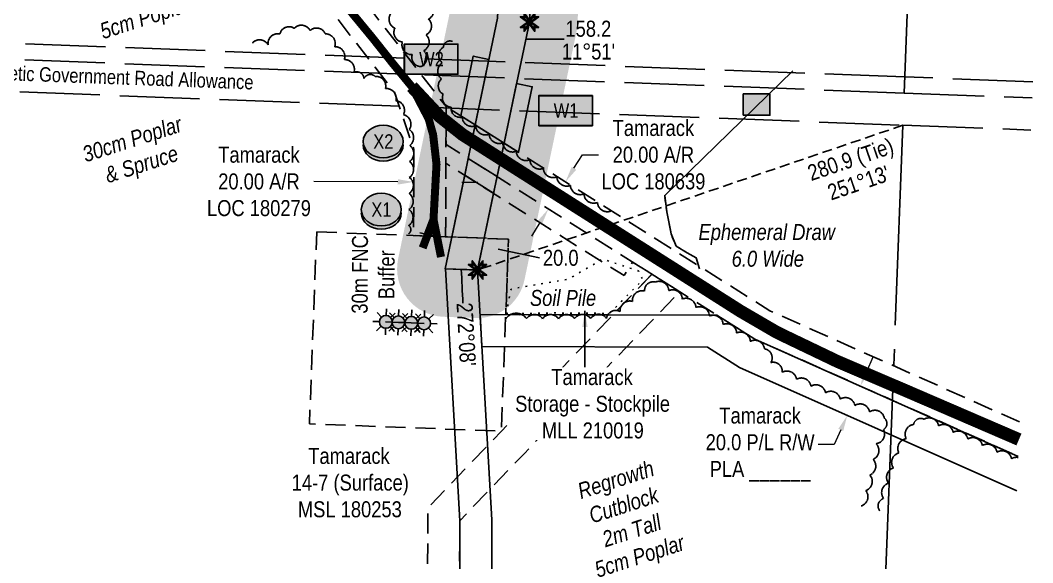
# Model space of a CAD drawing. Extents: x 325071 to 332576, y 6141995 to 6143910.
# Drawn here: x 329373 to 330006, y 6142606 to 6142945 of the extents above; entities that cross this region are included whole.
import ezdxf
from ezdxf.enums import TextEntityAlignment as Align

# ---------------------------------------------------------------- set-up
doc = ezdxf.new("R2010")
doc.units = 0
doc.header["$LTSCALE"] = 5
doc.header["$PDSIZE"] = 0.5
for name, pattern in [('0', [1, 1, 0]), ('foc-ACCESSROAD', [3.75, 2.5, -1.25]), ('foc-QUARTERLINE', [33, 25, -3, 2, -3]), ('foc-TIELINE', [1.875, 1.25, -0.625]), ('foc-TOPO', [1, 0.2, -0.8]), ('foc-TOPO-ephemeral', [6.25, 3.125, -0.625, 0.625, -0.625, 0.625, -0.625]), ('foc-UNSURVEYED', [12.5, 10, -2.5])]:
    doc.linetypes.add(name, pattern=pattern)
doc.layers.get('Defpoints').update_dxf_attribs({"color": 9})
for name, color, linetype in [('AS-ROADS', 254, 'Continuous'), ('AS-UNDERLAY-H', 141, 'Continuous'), ('C-AR', 13, 'foc-ACCESSROAD'), ('C-RW', 13, 'Continuous'), ('C-WS', 13, 'foc-ACCESSROAD'), ('C-WS-S', 8, 'Continuous'), ('L-BD', 7, 'Continuous'), ('L-BD1', 253, 'Continuous'), ('L-MON', 1, 'Continuous'), ('L-QSEC', 8, 'foc-QUARTERLINE'), ('L-ROAD-T', 7, 'Continuous'), ('L-TIE', 7, 'foc-TIELINE'), ('L-USEC', 7, 'foc-UNSURVEYED'), ('P-BUFFER-H 30m', 51, 'Continuous'), ('P-BUFFER-T', 40, 'Continuous'), ('P-CROSSINGS', 250, 'Continuous'), ('P-PROPOSED', 10, 'Continuous'), ('P-PROPOSED-H', 21, 'Continuous'), ('P-TEMP-BLOCKS', 250, 'Continuous'), ('P-TEMP-H', 41, 'Continuous'), ('P-TEMP_WORKSPACE', 46, 'Continuous'), ('P-TXT', 4, 'Continuous'), ('T-BUSH', 110, '0'), ('T-DRAW', 48, 'foc-TOPO-ephemeral'), ('T-GENERAL', 48, 'foc-TOPO'), ('T-WATER-T', 48, 'Continuous')]:
    doc.layers.add(name, color=color, linetype=linetype)
for name, color, linetype, lineweight in [('C-AR-T', 13, 'Continuous', 9), ('C-RW-T', 13, 'Continuous', 9), ('C-WS-T', 13, 'Continuous', 9), ('T-TEXT', 48, 'Continuous', 18)]:
    doc.layers.add(name, color=color, linetype=linetype, lineweight=lineweight)
doc.layers.add('P-EXISTINGCUT', color=125, linetype='Continuous', plot=False)
doc.layers.add('P-EXISTINGDISPO', color=175, linetype='Continuous', plot=False)
doc.styles.add('80CG', font='ARIALN.TTF', dxfattribs={"height": 10})
doc.styles.add('80L', font='ARIALN.TTF', dxfattribs={"height": 10})
doc.styles.add('Crossing', font='ARIALN.TTF', dxfattribs={"height": 10})
doc.styles.add('foc-LtypeFont', font='ARIALN.TTF', dxfattribs={"height": 7.349999999999999})
doc.linetypes.add('foc-TOPO-flowdirection-NOLINE', pattern='A,0,[">",foc-LtypeFont,S=0.3,R=0,X=0,Y=-0.945],-20,[">",foc-LtypeFont,S=0.3,R=0,X=0,Y=-0.945],0', length=20)
doc.dimstyles.new('Compass 5 000', dxfattribs={"dimscale": 5, "dimtxt": 9, "dimasz": 2, "dimexe": 0.2, "dimexo": 0.0625, "dimgap": 0.5, "dimtad": 0, "dimtih": 1, "dimtoh": 1, "dimzin": 0, "dimdsep": 46, "dimtxsty": '80CG', "dimcen": 0.1, "dimse1": 1, "dimse2": 1, "dimclrd": 256, "dimclrt": 256, "dimaunit": 1, "dimadec": 4, "dimazin": 0, "dimtfac": 0.06, "dimtofl": 0, "dimtmove": 0, "dimatfit": 1, "dimfxl": 0.2, "dimtolj": 1, "dimtzin": 0, "dimlwd": -1, "dimarcsym": 0})

# ---------------------------------------------------------------- blocks, each defined once
blk = doc.blocks.new('*D427')
at = {"layer": 'C-AR-T', "transparency": 16777216}
for p, q in [((329609.0859385626, 6142843.784549384), (329556.6021319218, 6142844.014606461)), ((329649.083782948, 6142843.60922317), (329659.0836868788, 6142843.565389676))]:
    blk.add_line(p, q, dxfattribs=at)
for points in [[(329609.093244145, 6142845.45120004), (329609.0786329801, 6142842.117898729), (329619.0858424933, 6142843.74071589)], [(329649.0910885305, 6142845.275873826), (329649.0764773656, 6142841.942572515), (329639.0838790172, 6142843.653056665)]]:
    blk.add_solid(points, dxfattribs=at)
at = {"layer": 'Defpoints', "color": 0, "transparency": 16777216}
for p in [(329619.1346291548, 6142854.870604841), (329639.1326656787, 6142854.782945617), (329619.0858424933, 6142843.74071589)]:
    blk.add_point(p, dxfattribs=at)
at = {"layer": 'C-AR-T', "transparency": 16777216, "insert": (329522.2876708031, 6142844.014606461), "char_height": 10, "attachment_point": 5, "style": '80CG', "bg_fill": 3, "box_fill_scale": 1.1, "bg_fill_color": 256, "bg_fill_true_color": 13158600, "bg_fill_transparency": 0}
blk.add_mtext('\\A1;Tamarack\\P20.00 A/R\\PLOC 180279', dxfattribs=at)
blk = doc.blocks.new('GAS')
h = blk.add_hatch(color=255)
h.dxf.hatch_style = 1
edge = h.paths.add_edge_path()
edge.add_arc((0, 0), 0.9, 0, 360)
for p, q in [((0, 0.8077887887338874), (0, 1.615577579286764)), ((-0.8077887898725749, 0), (-1.615577579628734, 0)), ((-0.5711929310346023, 0.5711929297831376), (-1.142385862069204, 1.142385861385264)), ((0.5711929310309642, 0.5711929297831376), (1.142385862065566, 1.142385861385264)), ((1.615577579625096, 0), (0.8077887898689368, 0)), ((-0.5711929310346023, -0.5711929316021271), (-1.142385862069204, -1.142385863204253)), ((0, -0.8077887905528768), (0, -1.615577581105753)), ((1.142385862065566, -1.142385863204253), (0.5711929310309642, -0.5711929316021271))]:
    blk.add_line(p, q)
blk.add_circle((0, 0), 0.8000000000000003)
blk = doc.blocks.new('*D429')
at = {"layer": 'C-AR-T', "transparency": 16777216}
for p, q in [((329719.16536337, 6142852.257144043), (329724.4960526382, 6142860.717862219)), ((329724.4960526382, 6142860.717862219), (329734.4960526382, 6142860.717862219)), ((329697.8474179814, 6142818.421908304), (329692.5167287169, 6142809.961190134))]:
    blk.add_line(p, q, dxfattribs=at)
for points in [[(329717.7552436753, 6142853.145592254), (329720.5754830651, 6142851.368695832), (329713.8346741055, 6142843.796425872)], [(329696.4372982867, 6142819.310356515), (329699.2575376765, 6142817.533460094), (329703.1781072458, 6142826.882626476)]]:
    blk.add_solid(points, dxfattribs=at)
at = {"layer": 'Defpoints', "color": 0, "transparency": 16777216}
for p in [(329704.5011306554, 6142849.677040126), (329713.8346741055, 6142843.796425872), (329693.8445637957, 6142832.763240729)]:
    blk.add_point(p, dxfattribs=at)
at = {"layer": 'C-AR-T', "transparency": 16777216, "insert": (329768.8105137562, 6142860.717862218), "char_height": 10, "attachment_point": 5, "style": '80CG'}
blk.add_mtext('\\A1;Tamarack\\P20.00 A/R\\PLOC 180639', dxfattribs=at)
blk = doc.blocks.new('*D450')
at = {"layer": 'C-RW-T', "transparency": 16777216}
for p, q in [((329902.1740125027, 6142725.413519433), (329906.2386594331, 6142734.550184323)), ((329885.9166537714, 6142688.869622434), (329881.8520068415, 6142679.732957544)), ((329881.8520068415, 6142679.732957544), (329871.8520068415, 6142679.732957544))]:
    blk.add_line(p, q, dxfattribs=at)
for points in [[(329900.651235021, 6142726.090960588), (329903.6967899844, 6142724.736078278), (329898.1093655727, 6142716.276854541)], [(329884.3938762897, 6142689.54706359), (329887.4394312531, 6142688.19218128), (329889.9813007014, 6142698.006287326)]]:
    blk.add_solid(points, dxfattribs=at)
at = {"layer": 'Defpoints', "color": 0, "transparency": 16777216}
for p in [(329896.7234791263, 6142716.8933967), (329888.595414255, 6142698.622829485), (329889.9813007014, 6142698.006287326)]:
    blk.add_point(p, dxfattribs=at)
at = {"layer": 'C-RW-T', "transparency": 16777216, "insert": (329835.4979822857, 6142679.732957544), "char_height": 10, "attachment_point": 5, "style": '80CG'}
blk.add_mtext('\\A1;Tamarack\\P20.0 P/L R/W\\PPLA ______', dxfattribs=at)
blk = doc.blocks.new('xing2')
h = blk.add_hatch(color=50)
h.dxf.hatch_style = 1
edge = h.paths.add_edge_path()
edge.add_ellipse((0, 0), major_axis=(-12.5, 0), ratio=0.8162973455633619, start_angle=0, end_angle=360)
h = blk.add_hatch(color=250)
h.dxf.hatch_style = 1
edge = h.paths.add_edge_path()
edge.add_ellipse((0, -2.047489049626165), major_axis=(-12.5, 0), ratio=0.8162973455633619, start_angle=0, end_angle=180)
edge.add_line((12.5, -2.047489049626165), (12.5, 0))
edge.add_ellipse((0, 0), major_axis=(-12.5, 0), ratio=0.8162973455633619, start_angle=0, end_angle=180, ccw=False)
edge.add_line((-12.5, 0), (-12.5, -2.047489049626165))
at = {"color": 250}
blk.add_ellipse((0, 0), major_axis=(-12.5, 0), ratio=0.8162973455633619, dxfattribs=at)
blk.add_ellipse((0, -2.047489049626165), major_axis=(-12.5, 0), ratio=0.8162973455633619, start_param=0, end_param=3.141592653589793, dxfattribs=at)
at = {"color": 250, "style": 'Crossing'}
blk.add_attdef('CROSSING', text='', height=9, dxfattribs=at).set_placement((0.08916442567715421, 0.0199513138486509), align=Align.MIDDLE_CENTER)
at = {"color": 250, "style": 'Crossing', "flags": 1}
for tag, p in [('OWNER', (0.08916442567715421, -12.49201765665748)), ('DESCRIPTION', (0.08916442567715421, -25.770021277247)), ('LOCATION', (0.08916442567715421, -39.30337514164421)), ('DWG_REF', (0.08916442567715421, -52.83672900604233))]:
    blk.add_attdef(tag, text='', height=9, dxfattribs=at).set_placement(p, align=Align.MIDDLE_CENTER)
blk = doc.blocks.new('TEMP')
h = blk.add_hatch(color=255)
h.dxf.hatch_style = 1
h.paths.add_polyline_path([(-5.274161e-10, 0.2514284397220763), (-0.6656854269836912, 1.152061669657268), (-0.6656854269836914, 0.6656854303339061), (-1.152061663105632, 0.6656854303339061), (-0.2514284404497629, 5.273253e-10), (-1.152061661774314, -0.665685419564579), (-0.6656854224511335, -0.6656854195645793), (-0.6656854224511335, -1.152061655686338), (-5.273251e-10, -0.2514284436956587), (0.6656854183820542, -1.152061663420681), (0.6656854183820542, -0.6656854208922597), (1.152061656810019, -0.6656854053035205), (0.2514284429676993, 5.273253e-10), (1.152061671303363, 0.6656854258011663), (0.6656854287749412, 0.6656854258011663), (0.6656854131859291, 1.15206166422904)])
h.paths.add_polyline_path([(0.5656854229146121, 0.8485281473411305), (0.5656854319800914, 0.5656854258011663), (0.8485281444547581, 0.5656854258011663), (0.0831890339399251, 0), (0.8485281399220186, -0.5656854150320215), (0.5656854183820542, -0.5656854240973189), (0.5656854183820542, -0.8485281365719859), (0, -0.08318903609469999), (-0.5656854224511337, -0.8485281320390644), (-0.5656854224511337, -0.5656854195645792), (-0.8485281349258001, -0.5656854195645794), (-0.0831890328488955, 0), (-0.8485281394583584, 0.5656854303339058), (-0.5656854269836913, 0.5656854303339061), (-0.5656854269836913, 0.8485281428085727), (0, 0.0831890306941206)], flags=16)
h = blk.add_hatch(color=1)
h.dxf.hatch_style = 1
h.paths.add_polyline_path([(0, 0.0831890306941205), (-0.5656854269836911, 0.8485281428085727), (-0.5656854269836912, 0.5656854303339061), (-0.8485281394583578, 0.5656854303339061), (-0.0831890328488953, -1e-16), (-0.8485281349258001, -0.5656854195645793), (-0.5656854224511337, -0.5656854195645793), (-0.5656854224511337, -0.848528132039064), (0, -0.08318903609469999), (0.5656854183820542, -0.8485281365719856), (0.5656854183820542, -0.5656854240973191), (0.8485281399220184, -0.5656854150320213), (0.0831890339399251, -1e-16), (0.8485281444547581, 0.5656854258011663), (0.5656854319800914, 0.5656854258011663), (0.5656854229146121, 0.8485281473411308)])
at = {"color": 1}
for p, q in [((-0.0831890328488953, 0), (0.0831890339399252, 0)), ((0, 0.0831890306941205), (0, -0.08318903609469999))]:
    blk.add_line(p, q, dxfattribs=at)
at = {"color": 255, "flags": 128}
blk.add_lwpolyline([(-0.251428440449763, 5.27325e-10), (-1.152061663105632, 0.6656854303339061), (-0.6656854269836914, 0.6656854303339061), (-0.6656854269836914, 1.152061669657268), (-5.274159999999999e-10, 0.2514284397220763), (0.6656854131859291, 1.15206166422904), (0.6656854287749412, 0.6656854258011663), (1.152061671303363, 0.6656854258011663), (0.2514284429676991, 5.27325e-10), (1.152061656810019, -0.6656854053035204), (0.6656854183820542, -0.6656854208922596), (0.6656854183820542, -1.152061663420681), (-5.27325e-10, -0.2514284436956586), (-0.6656854224511335, -1.152061655686338), (-0.6656854224511335, -0.6656854195645793), (-1.152061661774314, -0.6656854195645793)], close=True, dxfattribs=at)
at = {"color": 1, "flags": 128}
blk.add_lwpolyline([(-0.0831890328488953, 0), (-0.8485281394583578, 0.5656854303339061), (-0.5656854269836913, 0.5656854303339061), (-0.5656854269836913, 0.8485281428085727), (0, 0.0831890306941205), (0.5656854229146121, 0.8485281473411305), (0.5656854319800914, 0.5656854258011663), (0.8485281444547581, 0.5656854258011663), (0.0831890339399252, 0), (0.8485281399220184, -0.5656854150320214), (0.5656854183820542, -0.5656854240973189), (0.5656854183820542, -0.8485281365719856), (0, -0.08318903609469999), (-0.5656854224511335, -0.848528132039064), (-0.5656854224511335, -0.5656854195645792), (-0.8485281349258001, -0.5656854195645792)], close=True, dxfattribs=at)
blk = doc.blocks.new('Temp_Area_Small_Pink')
at = {"true_color": 0xff8aff}
h = blk.add_hatch(color=211, dxfattribs=at)
h.dxf.hatch_style = 1
h.paths.add_polyline_path([(-16.82711371331243, -9.436567862801894), (16.33187767662457, -9.436567862801894), (16.33187767662457, 9.053714016554295), (-16.82711371331243, 9.053714016554295)])
at = {"color": 250}
for points in [[(-17.02711371331247, -9.636567862801712), (16.53187767662462, -9.636567862801712), (16.53187767662462, 9.253714016554113), (-17.02711371331247, 9.253714016554113)], [(-16.92711371331245, -9.536567862801803), (16.43187767662459, -9.536567862801803), (16.43187767662459, 9.153714016554204), (-16.92711371331245, 9.153714016554204)]]:
    blk.add_lwpolyline(points, close=True, dxfattribs=at)
at = {"color": 250, "style": '80L'}
blk.add_attdef('TEMPORARY', text='', height=9, dxfattribs=at).set_placement((0.001048257894581184, -0.1484938545327168), align=Align.MIDDLE_CENTER)
blk = doc.blocks.new('*D507')
at = {"layer": 'Defpoints', "color": 0, "transparency": 16777216}
for p in [(329642.1225670911, 6142806.248227156), (329661.693481878, 6142802.142333886), (329662.0348763283, 6142803.769605043)]:
    blk.add_point(p, dxfattribs=at)
at = {"layer": 'P-TXT', "transparency": 16777216}
for p, q in [((329632.6770245589, 6142809.92875536), (329622.8900875762, 6142811.982012406)), ((329671.8218133108, 6142801.716347997), (329697.684829489, 6142796.290399071))]:
    blk.add_line(p, q, dxfattribs=at)
for points in [[(329633.0192340666, 6142811.559911524), (329632.3348150512, 6142808.297599196), (329642.4639615414, 6142807.875498313)], [(329672.1640228186, 6142803.347504161), (329671.4796038031, 6142800.085191833), (329662.0348763283, 6142803.769605043)]]:
    blk.add_solid(points, dxfattribs=at)
at = {"layer": 'P-TXT', "transparency": 16777216, "insert": (329710.8908322176, 6142796.29039907), "char_height": 10, "attachment_point": 5, "style": '80CG'}
blk.add_mtext('\\A1;20.0', dxfattribs=at)

msp = doc.modelspace()

# ---------------------------------------------------------------- hatches: boundary and pattern name
at = {"layer": 'AS-UNDERLAY-H'}
h = msp.add_hatch(color=256, dxfattribs=at)
h.dxf.hatch_style = 1
h.paths.add_polyline_path([(329824.9275801488, 6142885.393286869), (329841.6668295171, 6142885.393286869), (329841.6668295171, 6142898.744298982), (329824.9275801488, 6142898.744298982)])
at = {"layer": 'P-BUFFER-H 30m'}
h = msp.add_hatch(color=256, dxfattribs=at)
h.dxf.hatch_style = 1
edge = h.paths.add_edge_path()
edge.add_line((329644.8170433939, 6143015.223781576), (329487.2075265931, 6143022.936033285))
edge.add_arc((329488.6735301838, 6143052.895651607), 29.99546459892471, 178.0000665704343, 267.19860000343374, ccw=False)
edge.add_line((329458.6963367944, 6143053.942443395), (329462.11454839, 6143151.830477316))
edge.add_line((329462.11454839, 6143151.830477316), (329370.9396537039, 6143118.825626192))
edge.add_arc((329360.7298109515, 6143147.030005419), 29.99546460067798, 269.31670000516925, 289.9000000065458, ccw=False)
edge.add_line((329360.3720984787, 6143117.036673853), (329103.729158056, 6143120.097500269))
edge.add_arc((329104.0868705313, 6143150.090831834), 29.9954645998089, 226.9832999987203, 269.3167000004786, ccw=False)
edge.add_line((329083.6236196706, 6143128.159501259), (329020.1423601619, 6143187.391335547))
edge.add_line((329020.1423601619, 6143187.391335547), (328233.4108207381, 6143226.787031945))
edge.add_line((328233.4108207381, 6143226.787031945), (327485.9951833357, 6143264.213978831))
edge.add_line((327485.9951833357, 6143264.213978831), (327478.8189134504, 6143080.198520428))
edge.add_arc((327448.8462323001, 6143081.367400755), 29.99546459980527, 320.0166999995888, 357.7666999981614, ccw=False)
edge.add_line((327471.8297100484, 6143062.093385939), (327439.103857643, 6143023.069139681))
edge.add_arc((327416.1203798947, 6143042.343154498), 29.99546460043571, 230.0166999915068, 320.0166999982257, ccw=False)
edge.add_line((327396.8463650744, 6143019.359676752), (327381.5240465755, 6143032.209019966))
edge.add_arc((327400.7980613961, 6143055.192497713), 29.9954646006484, 140.0166999978685, 230.016699991166, ccw=False)
edge.add_line((327377.814583648, 6143074.46651253), (327399.5578094898, 6143100.394423867))
edge.add_line((327399.5578094898, 6143100.394423867), (327408.0378238591, 6143317.840779194))
edge.add_arc((327438.0105050094, 6143316.671898867), 29.99546459976897, 87.1332999994604, 177.766699999939, ccw=False)
edge.add_line((327439.5106526199, 6143346.629826928), (328237.411214365, 6143306.674840108))
edge.add_line((328237.411214365, 6143306.674840108), (329042.3897955957, 6143266.365420434))
edge.add_arc((329040.8896479858, 6143236.407492372), 29.99546460031343, 46.98330000058428, 87.13330000054867, ccw=False)
edge.add_line((329061.3528988459, 6143258.338822948), (329124.0390523043, 6143199.848870444))
edge.add_line((329124.0390523043, 6143199.848870444), (329352.2490037067, 6143197.127147232))
edge.add_line((329352.2490037067, 6143197.127147232), (329474.7834321348, 6143241.483991097))
edge.add_arc((329484.9932748848, 6143213.27961187), 29.99546459982603, 87.2000000001969, 109.90000000205029, ccw=False)
edge.add_line((329486.4585464253, 6143243.239266004), (329515.6985734008, 6143241.809190104))
edge.add_arc((329514.23330186, 6143211.849535969), 29.99546459981659, -1.9999334313164923, 87.19999999975272, ccw=False)
edge.add_line((329544.2104952499, 6143210.80274418), (329540.3559366497, 6143100.418950653))
edge.add_line((329540.3559366497, 6143100.418950653), (329661.5536308178, 6143094.488426005))
edge.add_line((329661.5536308178, 6143094.488426005), (329698.6590832029, 6143092.672757799))
edge.add_arc((329697.1930796119, 6143062.713139476), 29.9954645998663, -2.8013996463827198, 87.19860000307648, ccw=False)
edge.add_line((329727.1526979434, 6143061.247136069), (329721.3223121769, 6142942.095890353))
edge.add_arc((329691.3626938494, 6142943.561893762), 29.99546459589512, 348.15143384892036, 357.19860035146553, ccw=False)
edge.add_line((329720.7190660256, 6142937.403053856), (329688.240689902, 6142782.59349363))
edge.add_arc((329658.8843177219, 6142788.752333535), 29.9954645995877, 267.86700746537576, 348.1514338521909, ccw=False)
edge.add_line((329657.7679121988, 6142758.777651965), (329637.4940155344, 6142759.532752237))
edge.add_arc((329638.6104210572, 6142789.507433808), 29.99546460019811, 168.1514338522366, 267.8670074659975, ccw=False)
edge.add_line((329609.254048877, 6142795.666273713), (329641.6233035301, 6142949.955701813))
edge.add_line((329641.6233035301, 6142949.955701813), (329644.8170433939, 6143015.223781576))
at = {"layer": 'P-PROPOSED-H'}
h = msp.add_hatch(color=256, dxfattribs=at)
h.dxf.hatch_style = 1
h.paths.add_polyline_path([(329676.2426651246, 6143043.717396317), (329488.673530184, 6143052.895651608), (329493.5603224569, 6143192.839734761), (329488.0255758678, 6143193.11042903), (329360.7298109542, 6143147.030005419), (329104.0868705316, 6143150.090831834), (329032.5907328562, 6143216.801029643), (328234.9109683481, 6143256.744960005), (327457.2043763403, 6143295.688730855), (327448.8462322999, 6143081.367400754), (327416.1203798944, 6143042.343154497), (327400.7980613956, 6143055.192497713), (327429.1308631757, 6143088.978209998), (327438.0105050097, 6143316.671898867), (328235.9110667549, 6143276.716912046), (329040.8896479856, 6143236.407492373), (329112.0677432406, 6143169.99404728), (329357.3374880555, 6143167.068862144), (329484.9932748846, 6143213.27961187), (329514.2333018602, 6143211.849535969), (329509.3464927704, 6143071.904971225), (329660.0876272267, 6143064.528807682), (329697.1930796118, 6143062.713139476), (329691.3626938453, 6142943.561893761), (329658.8843177217, 6142788.752333536), (329638.6104210572, 6142789.507433808), (329671.4669377192, 6142946.119416982)])
at = {"layer": 'P-TEMP-H'}
h = msp.add_hatch(color=256, dxfattribs=at)
h.dxf.hatch_style = 1
h.paths.add_polyline_path([(329648.4311987566, 6142885.014333339), (329656.2646867022, 6142922.35298658), (329666.0501440956, 6142920.300039944), (329657.4553166428, 6142879.332429584)])
h = msp.add_hatch(color=256, dxfattribs=at)
h.dxf.hatch_style = 1
h.paths.add_polyline_path([(329675.5012105473, 6142867.957459459), (329683.3319370232, 6142905.282950036), (329693.1173944166, 6142903.230003402), (329684.5245478109, 6142862.271834833)])

# ---------------------------------------------------------------- linework, layer by layer
at = {"layer": 'AS-ROADS', "flags": 128}
for points, const_width in [([(329525.1289999986, 6143221.784000002), (329524.2069999994, 6143200.964000002), (329522.8379999992, 6143180.953), (329521.7449999986, 6143160.65899999), (329520.7909999993, 6143139.357000002), (329519.7429999986, 6143118.765000012), (329518.6469999994, 6143098.343000002), (329518.0619999986, 6143077.226000002), (329518.2879999994, 6143056.834000002), (329521.608, 6143036.457999989), (329529.7349999986, 6143017.02499999), (329541.1329999986, 6142999.026000012), (329553.7739999992, 6142982.01699999), (329566.7569999986, 6142965.717000002), (329579.8949999986, 6142949.904), (329593.3959999994, 6142933.529000002), (329605.9209999986, 6142917.749000002), (329617.8249999995, 6142903.27), (329628.3729999996, 6142883.066999992), (329631.131, 6142873.25), (329633.2609999995, 6142854.706999993), (329631.374, 6142820.369999993), (329636.06, 6142796.858999993)], 4.999999999999961), ([(329617.8249999995, 6142903.27), (329635.223, 6142884.649), (329649.439, 6142873.360999992), (329823.0979999995, 6142763.107), (329845.6619999993, 6142749.966999989), (329852.761, 6142746.513), (329883.7039999993, 6142731.688999989), (329926.901, 6142713.218999988), (329997.2516213873, 6142682.879230657)], 7.998790559999987), ([(329624.593, 6142802.546999993), (329631.374, 6142820.369999993)], 4.999999999999961)]:
    msp.add_lwpolyline(points, dxfattribs=dict(at, const_width=const_width))
at = {"layer": 'AS-UNDERLAY-H'}
msp.add_lwpolyline([(329824.9275801488, 6142885.393286869), (329841.6668295171, 6142885.393286869), (329841.6668295171, 6142898.744298982), (329824.9275801488, 6142898.744298982)], close=True, dxfattribs=at)
at = {"layer": 'C-AR', "flags": 128}
msp.add_lwpolyline([(329533.8579436147, 6143200.801991961), (329534.2082986051, 6143210.835180431), (329514.2326369771, 6143211.830495576), (329507.7913984964, 6143027.371414198), (329606.989575225, 6142899.744455928), (329619.1744572515, 6142863.95674301), (329618.9390762317, 6142810.258357855), (329638.934202799, 6142809.506838904), (329639.290428338, 6142890.773952856), (329534.3248484878, 6143025.821169668), (329534.3248484878, 6143025.821169668), (329528.4769999997, 6143043.869999994)], close=True, dxfattribs=at)
for points in [[(329997.6759783149, 6142693.869036249), (329841.5749999997, 6142763.313999996), (329639.290428338, 6142890.773952855), (329639.1871092059, 6142867.203358679), (329832.1320981942, 6142745.628297379), (329996.8451289687, 6142672.352072116)], [(329622.5041828221, 6142005.357677652), (329622.5189999993, 6142006.440999993), (329626.5539999996, 6142251.300999993), (329627.8059999996, 6142640.214000003), (329673.7761105961, 6142688.076348318), (329743.57, 6142760.710000004), (329767.9599999995, 6142786.079999995), (329785.2312504144, 6142775.191475985), (329757.9856828078, 6142746.851170531), (329688.1951698913, 6142674.221031859), (329647.7770855275, 6142632.13924346), (329646.5504460337, 6142251.104063317), (329642.513723232, 6142006.139516781), (329642.4927470062, 6142004.605890402)]]:
    msp.add_lwpolyline(points, dxfattribs=at)
at = {"layer": 'C-RW', "flags": 128}
for points in [[(329662.4813111898, 6142003.854103149), (329662.5084464637, 6142005.838033561), (329666.546892068, 6142250.907126649), (329667.7758951646, 6142632.676520728), (329658.8761552221, 6142788.71197988), (329638.807692296, 6142789.500254705), (329647.7770855274, 6142632.13924346), (329646.5504460337, 6142251.104063316), (329642.513723232, 6142006.139516782), (329642.4927470062, 6142004.605890402)], [(329996.0142822648, 6142650.835176417), (329822.6892264226, 6142727.942651005), (329802.5676970218, 6142740.621270873), (329661.6035041013, 6142740.894500109), (329660.4628152871, 6142760.893725256), (329808.3601445046, 6142760.607057605), (329832.1320981943, 6142745.628297376), (329996.8451289692, 6142672.352072116)]]:
    msp.add_lwpolyline(points, dxfattribs=at)
at = {"layer": 'C-WS', "flags": 128}
for points in [[(329767.8970060927, 6142786.110678733), (329743.5093909005, 6142760.732757054), (329676.5161497446, 6142760.862609265), (329678.2923985474, 6142808.024499074), (329638.934202799, 6142809.506838903), (329639.1345069398, 6142855.412875164), (329750.4692477778, 6142785.272255151), (329755.7990821268, 6142793.732341839)], [(329558.3698074163, 6142812.550249742), (329678.2903580616, 6142808.012553599), (329673.7505310449, 6142688.115097635), (329553.849738317, 6142692.646044892)]]:
    msp.add_lwpolyline(points, close=True, dxfattribs=at)
at = {"layer": 'L-QSEC', "flags": 128}
for points in [[(329925.5604306167, 6142899.287573016), (329955.0621888891, 6143663.310891361)], [(329924.7842639158, 6142879.185583835), (329894.9025684432, 6142105.176640007)]]:
    msp.add_lwpolyline(points, dxfattribs=at)
at = {"layer": 'L-TIE'}
msp.add_line((329924.7842639158, 6142879.185583835), (329658.8843177217, 6142788.752333536), dxfattribs=at)
at = {"layer": 'L-USEC', "flags": 128}
for points in [[(329925.948347162, 6142909.333661922), (329134.1904371252, 6142939.122870775)], [(329925.5406095964, 6142899.288318743), (329123.7554470175, 6142929.45469895)], [(329122.9752993917, 6142909.35285956), (329924.7842639158, 6142879.185583835)], [(330005.8797383837, 6142906.326339057), (329925.948347162, 6142909.333661922)], [(329925.5405833157, 6142899.288319732), (330005.4918252053, 6142896.280337354)], [(329924.7842639158, 6142879.185583835), (330004.7156133261, 6142876.178349871)]]:
    msp.add_lwpolyline(points, dxfattribs=at)
at = {"layer": 'P-EXISTINGCUT', "flags": 128}
msp.add_lwpolyline([(329653.0748339822, 6142858.452672798), (329650.8841395671, 6142848.010634757), (329668.9311638617, 6142836.641052685), (329671.1215085095, 6142847.081423544)], close=True, dxfattribs=at)
at = {"layer": 'P-EXISTINGDISPO', "flags": 128}
for points in [[(329671.1215085095, 6142847.081423544), (329675.5012105473, 6142867.957459459), (329657.4553166428, 6142879.332429584), (329653.0748339822, 6142858.452672798)], [(329658.8813304706, 6142788.738094676), (329668.9311638617, 6142836.641052685), (329650.8841395671, 6142848.010634757), (329638.6104210572, 6142789.507433808), (329658.8403406049, 6142788.739650988), (329658.8403406049, 6142788.739650988)]]:
    msp.add_lwpolyline(points, close=True, dxfattribs=at)
at = {"layer": 'P-TEMP_WORKSPACE', "flags": 128}
for points in [[(329648.4311987566, 6142885.014333339), (329656.2646867022, 6142922.35298658), (329666.0501440956, 6142920.300039944), (329657.4553166428, 6142879.332429584)], [(329675.5012105473, 6142867.957459459), (329683.3319370232, 6142905.282950036), (329693.1173944166, 6142903.230003402), (329684.5245478109, 6142862.271834833)]]:
    msp.add_lwpolyline(points, close=True, dxfattribs=at)
at = {"layer": 'T-BUSH', "flags": 128}
msp.add_lwpolyline([(329623.8135757971, 6142915.852972004, 0.52056705), (329625.2912362717, 6142925.741699019, 0.52056705), (329626.7688967457, 6142935.630426019, 0.52056705), (329628.2465572195, 6142945.519153009, 0.52056705), (329629.7242176929, 6142955.40788001, 0.52056705), (329631.201878167, 6142965.296607015, 0.52056705), (329638.5730917147, 6142971.81634703, 0.52056705), (329646.3444131586, 6142978.107369629, 0.52056705), (329650.2030852487, 6142987.166975207, 0.52056705), (329653.5500483155, 6142996.588665099, 0.52056705), (329656.8970113822, 6143006.010355001, 0.52056705), (329654.7048431796, 6143014.358918015, 0.52056705), (329648.0814682681, 6143021.848998587, 0.52056705), (329641.4580933564, 6143029.339079157, 0.52056705), (329634.8347184446, 6143036.829159738, 0.52056705), (329627.5210129165, 6143042.529310946, 0.52056705), (329617.5800522944, 6143043.307208592, 0.52056705), (329608.0713284641, 6143041.931697224, 0.52056705), (329599.1018020235, 6143037.513779437, 0.52056705), (329590.5832149471, 6143032.369471823, 0.52056705), (329582.6446126118, 6143026.2909033, 0.52056705), (329574.7060102758, 6143020.212334791, 0.52056705), (329566.7674079392, 6143014.133766279, 0.52056705), (329567.1014629995, 6143006.958162065, 0.52056705), (329573.1813884631, 6142999.020598928, 0.52056705), (329579.2613139267, 6142991.083035781, 0.52056705), (329585.3412393905, 6142983.145472645, 0.52056705), (329591.4211648543, 6142975.207909509, 0.52056705), (329597.5010903179, 6142967.270346371, 0.52056705), (329603.5810157814, 6142959.332783237, 0.52056705), (329605.2231101274, 6142949.537844344, 0.52056705), (329607.26197447, 6142939.762892948, 0.52056705), (329611.9204719019, 6142931.149553563, 0.52056705), (329618.0576069189, 6142923.256140107, 0.52056705)], format="xyb", close=True, dxfattribs=at)
for points in [[(329518.1575828769, 6142930.447577881, -0.52056705), (329527.9909921112, 6142929.414378765, -0.52056705), (329535.3755832483, 6142936.155119075, -0.52056705), (329544.3617532662, 6142939.701020076, -0.52056705), (329554.2662723741, 6142938.33344283, -0.52056705), (329563.7384888508, 6142936.235698419, -0.52056705), (329569.7005827251, 6142928.209291819, -0.52056705), (329575.6626765999, 6142920.182885225, -0.52056705), (329581.624770475, 6142912.156478625, -0.52056705), (329587.9300065595, 6142908.337571113, -0.52056705), (329594.8516561567, 6142909.669126388, -0.52056705), (329601.3571617777, 6142902.076487664, -0.52056705), (329607.8626673992, 6142894.483848927, -0.52056705), (329612.6165940058, 6142885.774086989, -0.52056705), (329616.2375430394, 6142876.468511083, -0.52056705), (329616.5075994853, 6142866.532057327, -0.52056705), (329616.3874303008, 6142856.534291287, -0.52056705), (329616.2672611159, 6142846.536525254, -0.52056705), (329616.1470919314, 6142836.538759228, -0.52056705), (329616.026922747, 6142826.540993188, -0.52056705), (329615.9067535625, 6142816.543227155, -0.52056705), (329615.8446701901, 6142811.378050748, -0.52056705)], [(329742.3087633168, 6142825.604933668, -0.52056705), (329733.8492973319, 6142830.934833999, -0.52056705), (329725.3898313456, 6142836.264734309, -0.52056705), (329716.9303653601, 6142841.59463463, -0.52056705), (329708.4708993751, 6142846.924534951, -0.52056705), (329700.0114333888, 6142852.254435272, -0.52056705), (329691.5519674032, 6142857.584335603, -0.52056705), (329683.0925014183, 6142862.914235913, -0.52056705), (329674.633035432, 6142868.244136244, -0.52056705), (329666.1735694464, 6142873.574036554, -0.52056705), (329657.7141034615, 6142878.903936875, -0.52056705), (329649.2546374752, 6142884.233837207, -0.52056705), (329642.3800391281, 6142890.433127523, -0.52056705), (329637.4243056073, 6142898.495386606, -0.52056705), (329636.4091889993, 6142908.151258935, -0.52056705), (329636.8594243805, 6142918.139636696, -0.52056705), (329637.5896392349, 6142927.96522545, -0.52056705), (329643.1717536499, 6142931.484654058, -0.52056705)], [(329898.7379425094, 6142641.39917447, 0.52056705), (329901.5885241121, 6142650.982699445, 0.52056705), (329904.1382081257, 6142660.640395566, 0.52056705), (329906.068233242, 6142670.450837418, 0.52056705), (329907.9982583589, 6142680.261279271, 0.52056705), (329912.6006185829, 6142689.0774514, 0.52056705), (329913.1175552687, 6142696.278829508, 0.52056705), (329903.9339845753, 6142700.232536068, 0.52056705), (329894.7504138828, 6142704.186242641, 0.52056705), (329885.5668431894, 6142708.139949201, 0.52056705), (329876.3832724965, 6142712.093655773, 0.52056705), (329867.2507330549, 6142716.158817461, 0.52056705), (329858.2572639597, 6142720.527716626, 0.52056705), (329849.2637948645, 6142724.896615793, 0.52056705), (329842.2887805617, 6142730.981277512, 0.52056705), (329838.1876083311, 6142739.533563313, 0.52056705), (329829.3675419647, 6142744.242245886, 0.52056705), (329820.8304536607, 6142749.441380627, 0.52056705), (329812.3466462689, 6142754.732389827, 0.52056705), (329803.8628388775, 6142760.023399035, 0.52056705), (329795.3790314866, 6142765.314408249, 0.52056705), (329786.8952240948, 6142770.605417449, 0.52056705), (329778.4114167034, 6142775.896426656, 0.52056705), (329769.9276093125, 6142781.187435871, 0.52056705), (329763.3237717893, 6142775.630675276, 0.52056705), (329755.7155300227, 6142769.167426028, 0.52056705), (329747.9941973147, 6142762.815199057, 0.52056705), (329739.5163760288, 6142758.545373869, 0.52056705), (329729.5182478221, 6142758.460529023, 0.52056705), (329719.5201196154, 6142758.375684169, 0.52056705), (329709.5219914087, 6142758.290839323, 0.52056705), (329699.5236761507, 6142758.306561398, 0.52056705), (329689.5253015046, 6142758.354213388, 0.52056705), (329676.6687044007, 6142758.4154876, 0.52056705)], [(329996.8186826565, 6142671.667177366, 0.1790624455067641), (329992.6534783536, 6142670.899076954, 0.52056705), (329983.5370693394, 6142675.005273864, 0.52056705), (329974.4206603258, 6142679.111470751, 0.52056705), (329965.3042513109, 6142683.21766765, 0.52056705), (329956.1878422967, 6142687.32386456, 0.52056705), (329947.0714332832, 6142691.430061447, 0.52056705), (329937.9550242682, 6142695.536258346, 0.52056705), (329931.4106250074, 6142692.242229418, 0.52056705), (329926.8059624085, 6142683.367160493, 0.52056705), (329922.2012998083, 6142674.492091545, 0.52056705), (329918.8058113894, 6142665.113182824, 0.52056705), (329915.7460926757, 6142655.594365268, 0.52056705), (329912.6863739619, 6142646.075547711, 0.52056705), (329910.215645267, 6142638.389084386)]]:
    msp.add_lwpolyline(points, format="xyb", dxfattribs=at)
at = {"layer": 'T-DRAW', "linetype": 'foc-TOPO-flowdirection-NOLINE', "flags": 128}
msp.add_lwpolyline([(329797.6479304972, 6142789.396320934), (329795.5276834083, 6142796.349558502), (329789.8455766766, 6142799.54470744), (329782.9585451125, 6142803.716878275), (329779.8509787024, 6142811.367762369), (329777.1598343421, 6142825.045699468), (329775.8663618932, 6142835.348858754), (329855.8769036149, 6142913.122170378)], dxfattribs=at)
at = {"layer": 'T-DRAW', "flags": 128}
msp.add_lwpolyline([(329797.6479304972, 6142789.396320934), (329795.5276834083, 6142796.349558502), (329789.8455766766, 6142799.54470744), (329782.9585451125, 6142803.716878275), (329779.8509787024, 6142811.367762369), (329777.1598343421, 6142825.045699468), (329775.8663618932, 6142835.348858754)], dxfattribs=at)
at = {"layer": 'T-GENERAL', "flags": 128}
msp.add_lwpolyline([(329677.1799999995, 6142761.276), (329678.0869999995, 6142769.017), (329679.8269999995, 6142776.816), (329715.766, 6142783.095999992), (329737.0899999996, 6142795.624), (329759.597, 6142788.111999992), (329762.19, 6142782.7), (329741.478, 6142761.636), (329707.1829999996, 6142761.904999993)], close=True, dxfattribs=at)

# ---------------------------------------------------------------- block references
at = {"layer": 'C-WS-S', "color": 5, "xscale": 4.999557161326662, "yscale": 4.999557161326662, "zscale": 4.999557161326662, "rotation": 357.8401690827796}
for p in [(329601.5905345436, 6142756.348313651), (329609.4386234906, 6142756.043969473), (329617.539807576, 6142755.729765134), (329625.5145016136, 6142755.420586159)]:
    msp.add_blockref('GAS', p, dxfattribs=at)
at = {"layer": 'L-MON'}
for p, xscale, yscale, zscale in [((329691.3626938453, 6142943.561893761), 4.9992441, 4.9992441, 4.9992441), ((329658.8843177217, 6142788.752333536), 4.999244099999994, 4.999244099999994, 4.999244099999994)]:
    msp.add_blockref('TEMP', p, dxfattribs=dict(at, xscale=xscale, yscale=yscale, zscale=zscale))
at = {"layer": 'P-TEMP-BLOCKS', "xscale": 0.99984882, "yscale": 0.99984882, "zscale": 0.99984882}
for p, values in [((329630.1125968287, 6142920.626701543), {'TEMPORARY': 'W2'}), ((329714.2105019771, 6142888.460854474), {'TEMPORARY': 'W1'})]:
    msp.add_blockref('Temp_Area_Small_Pink', p, dxfattribs=at).add_auto_attribs(values)

# ---------------------------------------------------------------- texts
at = {"layer": 'C-WS-T', "insert": (329535.632289988, 6142677.634747826), "char_height": 9.999114322653302, "attachment_point": 1, "style": '80L'}
msp.add_mtext_dynamic_manual_height_columns('\\pi17.468;Tamarack\\P\\pi7.1209;14-7 (Surface)\\P\\pi10.985;MSL 180253', width=85.53148830034975, gutter_width=49.98801378270602, heights=[0], dxfattribs=at)
at = {"layer": 'L-BD', "style": '80L'}
for s, height, rotation, p in [('280.9 (Tie)', 9.998488199999993, 18.78289999999835, (329892.4031414919, 6142856.700117721)), ("251°13'", 9.998488199999993, 18.78289999999835, (329896.990698538, 6142843.211032243)), ("272°08'", 9.9984882, 273.2644225071502, (329651.861780162, 6142748.566013214))]:
    msp.add_text(s, height=height, rotation=rotation, dxfattribs=at).set_placement(p, align=Align.MIDDLE)
at = {"layer": 'L-BD1', "style": '80L'}
for s, p in [('158.2', (329728.1435780575, 6142939.462067625)), ("11°51'", (329728.2369904672, 6142925.214528161))]:
    msp.add_text(s, height=9.9984882, dxfattribs=at).set_placement(p, align=Align.MIDDLE)
at = {"layer": 'P-BUFFER-T', "insert": (329580.1996460413, 6142761.236710969), "char_height": 9.998488199999992, "attachment_point": 1, "rotation": 89.70212392104972, "style": '80L'}
msp.add_mtext_dynamic_manual_height_columns('\\pi0.28215;30m FNC\\P\\pi9.3804;Buffer', width=48.63342428376534, gutter_width=50, heights=[0], dxfattribs=at)
at = {"layer": 'T-BUSH', "attachment_point": 1, "rotation": 17.840169082779585, "style": '80L'}
for s, width, insert, char_height in [('\\pi5.4236;{\\fArial Narrow|b0|i1|c0|p34;\\C48;Regrowth \\P\\pi7.4426;Cutblock\\P\\pi10.829;2m Tall\\C256;\\P\\pi0.44454;5cm Poplar}', 59.02172760772631, (329406.1000795056, 6142989.84438323), 9.999114322653302), ('\\pi14.028;{\\fArial Narrow|b0|i1|c0|p34;30cm Poplar\\P\\pi23.4;& Spruce}', 92.72948820444826, (329397.537779668, 6142861.119549309), 9.999114322653305), ('\\pi5.4236;{\\fArial Narrow|b0|i1|c0|p34;\\C48;Regrowth \\P\\pi7.4426;Cutblock\\P\\pi10.829;2m Tall\\C256;\\P\\pi0.44454;5cm Poplar}', 59.02172760772631, (329715.2851073886, 6142653.434096752), 9.999114322653302)]:
    msp.add_mtext_dynamic_manual_height_columns(s, width=width, gutter_width=49.98801378270602, heights=[0], dxfattribs=dict(at, insert=insert, char_height=char_height))
at = {"layer": 'T-TEXT', "insert": (329689.415442249, 6142776.306440311), "char_height": 9.998488199999988, "attachment_point": 1, "style": '80L'}
msp.add_mtext_dynamic_manual_height_columns('\\pi2.25;{\\fArial Narrow|b0|i1|c0|p34;Soil Pile}', width=44.7804801913444, gutter_width=50, heights=[0], dxfattribs=at)
at = {"layer": 'T-WATER-T', "insert": (329778.4266546809, 6142817.452430751), "char_height": 9.999114322653302, "attachment_point": 1, "style": '80L'}
msp.add_mtext_dynamic_manual_height_columns('\\pi18.565;{\\fArial Narrow|b0|i1|c0|p34;Ephemeral Draw\\P\\pi39.265;6.0 Wide}', width=122.4967639101906, gutter_width=49.98801378270602, heights=[0], dxfattribs=at)

# ---------------------------------------------------------------- dimensions: what is measured, and where the dimension line sits
at = {"layer": 'C-AR-T'}
dim = msp.add_linear_dim(base=(329713.8346741055, 6142843.796425872), p1=(329693.8445637958, 6142832.763240729), p2=(329704.5011306555, 6142849.677040126), angle=57.78695469764264, text='Tamarack\\P20.00 A/R\\PLOC 180639', dimstyle='Compass 5 000', dxfattribs=at)
dim.commit()
dim.dimension.update_dxf_attribs({"geometry": '*D429', "text_midpoint": (329768.8105137562, 6142860.717862218), "dimtype": 161})
at = {"layer": 'C-RW-T'}
dim = msp.add_aligned_dim(p1=(329896.7234791262, 6142716.893396699), p2=(329888.595414255, 6142698.622829484), distance=1.516840622660362, text='Tamarack\\P20.0 P/L R/W\\PPLA ______', dimstyle='Compass 5 000', dxfattribs=at)
dim.commit()
dim.dimension.update_dxf_attribs({"geometry": '*D450', "text_midpoint": (329835.4979822857, 6142679.732957544)})

# ---------------------------------------------------------------- leaders
at = {"layer": 'C-WS-T', "path_type": 1}
msp.add_leader([(329726.0208784547, 6142763.206198746), (329726.0208784547, 6142727.4734783)], dimstyle='Compass 5 000', override={"dimgap": 0.5, "dimtad": 0}, dxfattribs=at)
at = {"layer": 'L-BD', "path_type": 1}
msp.add_leader([(329648.7253808311, 6142789.123542398), (329649.791494314, 6142767.986714621)], dimstyle='Compass 5 000', override={"dimgap": 0.5, "dimtad": 0}, dxfattribs=at)
at = {"layer": 'L-BD1', "path_type": 1}
msp.add_leader([(329689.3267179436, 6142933.013664585), (329713.1050644669, 6142933.013664585)], dimstyle='Compass 5 000', override={"dimgap": 0.5, "dimtad": 0}, dxfattribs=at)

# ---------------------------------------------------------------- next in the draw order: texts
at = {"layer": 'C-WS-T', "insert": (329682.09676195, 6142726.879689093), "char_height": 9.999114322653302, "attachment_point": 1, "style": '80L', "bg_fill": 3, "box_fill_scale": 1.1, "bg_fill_color": 256, "bg_fill_transparency": 0}
msp.add_mtext_dynamic_manual_height_columns('\\pi22.895;Tamarack\\P\\pi0.30805;Storage - Stockpile\\P\\pi17.032;MLL 210019', width=96.38523775773182, gutter_width=49.98801378270602, heights=[44.03787218410832], dxfattribs=at)
at = {"layer": 'L-ROAD-T', "insert": (329414.8234769159, 6142914.400575314), "char_height": 8.999202890388023, "width": 226.9791944154474, "attachment_point": 2, "rotation": 357.8401690827796, "style": '80L', "bg_fill": 3, "box_fill_scale": 1.15, "bg_fill_color": 256, "bg_fill_true_color": 256, "bg_fill_transparency": 0}
msp.add_mtext('30.18 Theoretic Government Road Allowance', dxfattribs=at)

# ---------------------------------------------------------------- next in the draw order: linework, layer by layer
at = {"layer": 'P-PROPOSED'}
msp.add_lwpolyline([(328235.9110667549, 6143276.716912046), (329040.8896479856, 6143236.407492373), (329112.0677432406, 6143169.99404728), (329357.3374880555, 6143167.068862144), (329484.9932748846, 6143213.27961187), (329514.2333018602, 6143211.849535969), (329509.3464927704, 6143071.904971225), (329660.0876272267, 6143064.528807682), (329697.1930796118, 6143062.713139476), (329691.3626938453, 6142943.561893761), (329658.8843177217, 6142788.752333536), (329638.6104210572, 6142789.507433808), (329671.4669377192, 6142946.119416982), (329676.2426651246, 6143043.717396317), (329676.2426651246, 6143043.717396317), (329488.673530184, 6143052.895651608), (329493.5603224569, 6143192.839734761), (329488.0255758678, 6143193.11042903), (329360.7298109542, 6143147.030005419), (329104.0868705316, 6143150.090831834), (329032.5907328562, 6143216.801029643), (328234.9109683481, 6143256.744960005)], dxfattribs=at)

# ---------------------------------------------------------------- next in the draw order: dimensions: what is measured, and where the dimension line sits
at = {"layer": 'C-AR-T'}
dim = msp.add_linear_dim(base=(329619.0858424933, 6142843.74071589), p1=(329639.1326656787, 6142854.782945617), p2=(329619.1346291549, 6142854.870604842), angle=179.74885177117, text='Tamarack\\P20.00 A/R\\PLOC 180279', dimstyle='Compass 5 000', override={"dimtfill": 1}, dxfattribs=at)
dim.commit()
dim.dimension.update_dxf_attribs({"geometry": '*D427', "text_midpoint": (329522.2876708031, 6142844.014606461), "dimtype": 161})

# ---------------------------------------------------------------- next in the draw order: block references
at = {"layer": 'P-CROSSINGS', "xscale": 0.99984882, "yscale": 0.99984882, "zscale": 0.99984882}
for p, values in [((329599.9388503201, 6142868.967645228), {'CROSSING': 'X2'}), ((329598.7320093263, 6142826.441876916), {'CROSSING': 'X1'})]:
    msp.add_blockref('xing2', p, dxfattribs=at).add_auto_attribs(values)

# ---------------------------------------------------------------- next in the draw order: dimensions: what is measured, and where the dimension line sits
at = {"layer": 'P-TXT'}
dim = msp.add_linear_dim(base=(329662.0348763283, 6142803.769605043), p1=(329642.1225670913, 6142806.248227156), p2=(329661.6934818781, 6142802.142333886), angle=348.15143385136605, text='20.0', dimstyle='Compass 5 000', dxfattribs=at)
dim.commit()
dim.dimension.update_dxf_attribs({"geometry": '*D507', "text_midpoint": (329710.8908322176, 6142796.29039907), "dimtype": 161})

doc.saveas('drawing.dxf')
